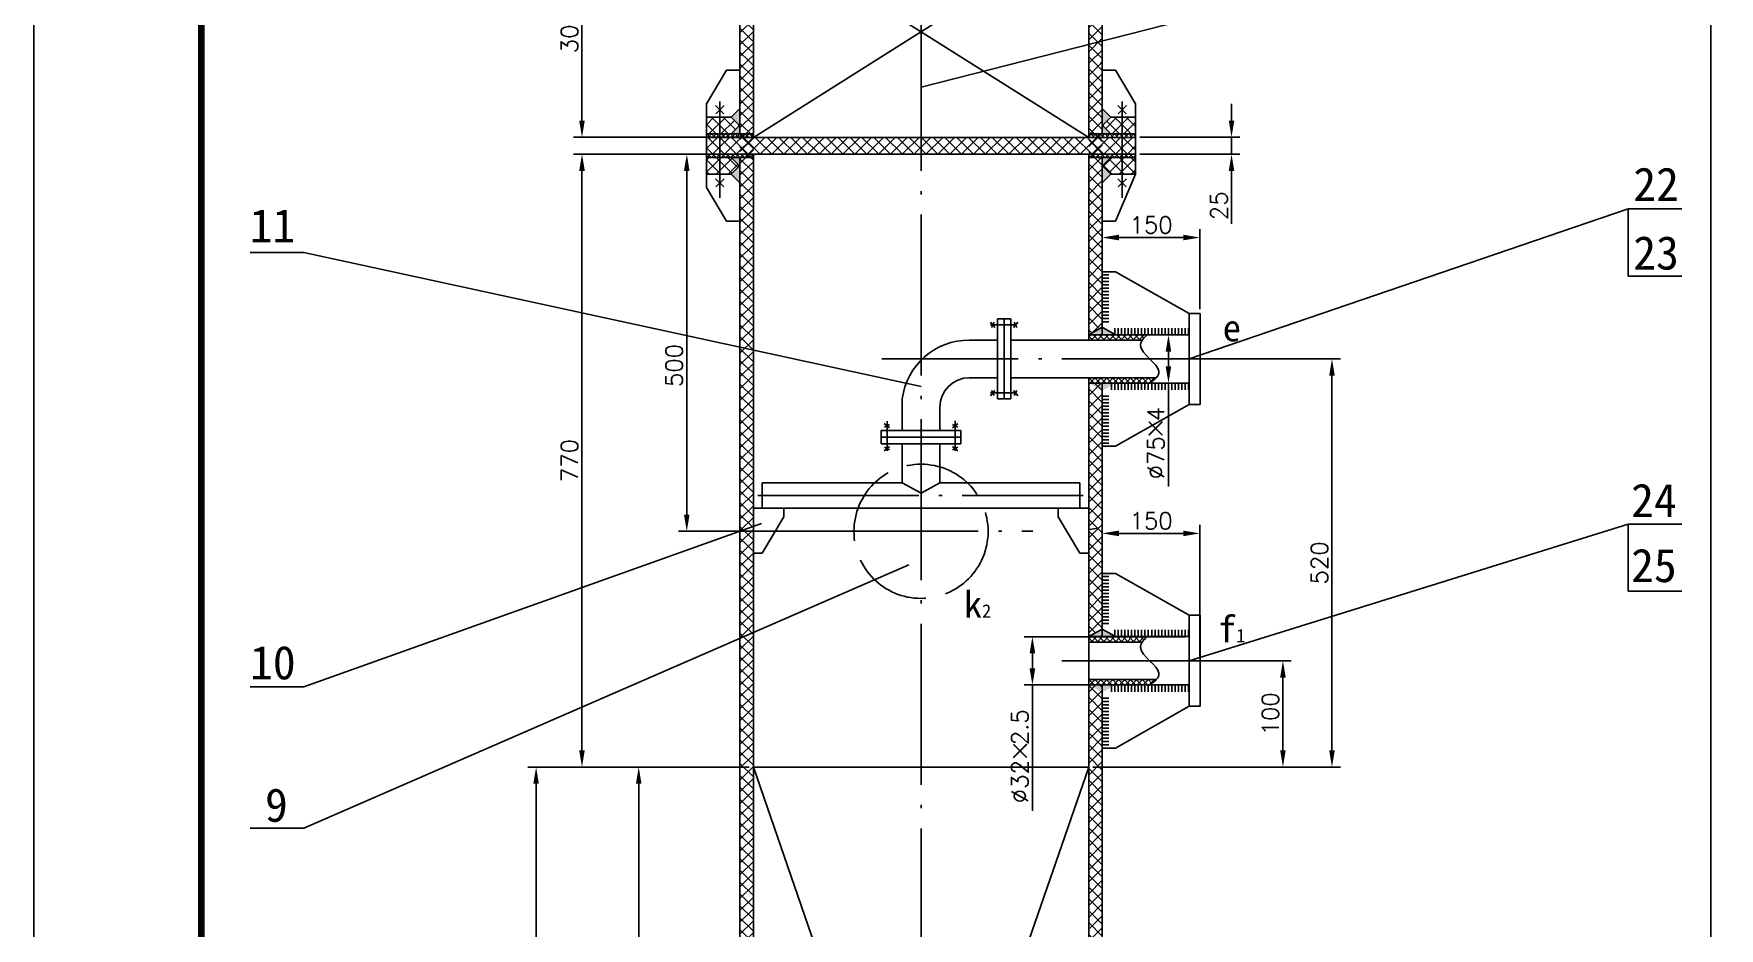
# Model space of a CAD drawing. Extents: x -699 to 795, y -2090 to -821.
# Drawn here: x 201.3 to 452.7, y -1534.5 to -1401.1 of the extents above; entities that cross this region are included whole.
import ezdxf

# ---------------------------------------------------------------- set-up
doc = ezdxf.new("R2010")
doc.units = 0
doc.header["$MEASUREMENT"] = 0
doc.linetypes.add('ACAD_ISO02W100', pattern=[15, 12, -3])
doc.linetypes.add('ACAD_ISO04W100', pattern=[30.5, 24, -3, 0.5, -3])
doc.layers.get('DEFPOINTS').update_dxf_attribs({"linetype": 'CONTINUOUS'})
for name, color, linetype in [('中线', 1, 'ACAD_ISO04W100'), ('标注', 5, 'CONTINUOUS'), ('细线', 4, 'CONTINUOUS'), ('虚线', 3, 'ACAD_ISO02W100'), ('边框线', 7, 'CONTINUOUS')]:
    doc.layers.add(name, color=color, linetype=linetype)
doc.styles.get("Standard").update_dxf_attribs({"font": 'txt.shx'})
doc.styles.add('临时', font='SIMFANG.TTF', dxfattribs={"height": 4})
doc.styles.add('文字', font='SIMFANG.TTF', dxfattribs={"height": 5})
doc.dimstyles.get("Standard").update_dxf_attribs({"dimtxt": 2.5, "dimasz": 2.5, "dimexe": 1.25, "dimexo": 0.625, "dimtad": 1, "dimdec": 4, "dimdsep": 46, "dimlunit": 6, "dimtxsty": 'Standard', "dimcen": 2.5, "dimadec": 0, "dimazin": 0, "dimtfac": 1, "dimtdec": 4, "dimtmove": 0, "dimatfit": 3, "dimfxl": 1, "dimtolj": 1, "dimtzin": 0, "dimarcsym": 0})
pattern_1 = [(45, (-113.764, -71.2914), (-0.44194174, 0.44194174), []), (135, (-113.764, -71.2914), (-0.44194174, -0.44194174), [])]
pattern_2 = [(45, (-113.764, -26.2914), (-0.44194174, 0.44194174), []), (135, (-113.764, -26.2914), (-0.44194174, -0.44194174), [])]
pattern_3 = [(45, (-113.764, -71.2914), (-0.8838835, 0.8838835), []), (135, (-113.764, -71.2914), (-0.8838835, -0.8838835), [])]
pattern_4 = [(45, (-113.764, 167.517), (-0.8838835, 0.8838835), []), (135, (-113.764, 167.517), (-0.8838835, -0.8838835), [])]
pattern_5 = [(45, (-113.764, 167.51695), (-0.35355339, 0.35355339), []), (135, (-113.764, 167.51695), (-0.35355339, -0.35355339), [])]

# ---------------------------------------------------------------- blocks, each defined once
blk = doc.blocks.new('*D46')
at = {"layer": 'DEFPOINTS', "color": 0}
for p in [(333.62, -1419.06), (298.69, -1475.29), (333.62, -1475.29)]:
    blk.add_point(p, dxfattribs=at)
at = {"layer": '标注', "color": 0, "lineweight": -2}
for p, q in [((333, -1419.06), (297.44, -1419.06)), ((298.69, -1421.56), (298.69, -1472.79)), ((333, -1475.29), (297.44, -1475.29))]:
    blk.add_line(p, q, dxfattribs=at)
at = {"layer": '标注', "color": 0}
for points in [[(298.27, -1421.56), (299.1, -1421.56), (298.69, -1419.06)], [(298.27, -1472.79), (299.1, -1472.79), (298.69, -1475.29)]]:
    blk.add_solid(points, dxfattribs=at)
at = {"layer": '标注', "color": 0, "insert": (296.81, -1450.57), "char_height": 2.5, "attachment_point": 5, "rotation": 90}
blk.add_mtext('\\A1;500', dxfattribs=at)
blk = doc.blocks.new('*D60')
at = {"layer": 'DEFPOINTS', "color": 0}
for p in [(276.22, -1510.43), (308.62, -1510.43), (308.62, -1798.31)]:
    blk.add_point(p, dxfattribs=at)
at = {"layer": '标注', "color": 0, "lineweight": -2}
for p, q in [((308, -1510.43), (274.97, -1510.43)), ((276.22, -1795.81), (276.22, -1512.93)), ((308, -1798.31), (274.97, -1798.31))]:
    blk.add_line(p, q, dxfattribs=at)
at = {"layer": '标注', "color": 0}
for points in [[(275.8, -1512.93), (276.63, -1512.93), (276.22, -1510.43)], [(275.8, -1795.81), (276.63, -1795.81), (276.22, -1798.31)]]:
    blk.add_solid(points, dxfattribs=at)
at = {"layer": '标注', "color": 0, "insert": (274.34, -1654.37), "char_height": 2.5, "attachment_point": 5, "rotation": 90}
blk.add_mtext('\\A1;6185', dxfattribs=at)
blk = doc.blocks.new('*D61')
at = {"layer": 'DEFPOINTS', "color": 0}
for p in [(373.62, -1494.6), (387.59, -1494.6), (358.62, -1510.43)]:
    blk.add_point(p, dxfattribs=at)
at = {"layer": '标注', "color": 0, "lineweight": -2}
for p, q in [((374.25, -1494.6), (388.84, -1494.6)), ((387.59, -1507.93), (387.59, -1497.1)), ((359.25, -1510.43), (388.84, -1510.43))]:
    blk.add_line(p, q, dxfattribs=at)
at = {"layer": '标注', "color": 0}
for points in [[(387.17, -1497.1), (388.01, -1497.1), (387.59, -1494.6)], [(387.17, -1507.93), (388.01, -1507.93), (387.59, -1510.43)]]:
    blk.add_solid(points, dxfattribs=at)
at = {"layer": '标注', "color": 0, "insert": (385.72, -1502.51), "char_height": 2.5, "attachment_point": 5, "rotation": 90}
blk.add_mtext('\\A1;100', dxfattribs=at)
blk = doc.blocks.new('*D62')
at = {"layer": 'DEFPOINTS', "color": 0}
for p in [(308.62, -1385.05), (283.06, -1416.56), (308.62, -1416.56)]:
    blk.add_point(p, dxfattribs=at)
at = {"layer": '标注', "color": 0, "lineweight": -2}
for p, q in [((308, -1385.05), (281.81, -1385.05)), ((283.06, -1387.55), (283.06, -1414.06)), ((308, -1416.56), (281.81, -1416.56))]:
    blk.add_line(p, q, dxfattribs=at)
at = {"layer": '标注', "color": 0}
for points in [[(282.64, -1387.55), (283.48, -1387.55), (283.06, -1385.05)], [(282.64, -1414.06), (283.48, -1414.06), (283.06, -1416.56)]]:
    blk.add_solid(points, dxfattribs=at)
at = {"layer": '标注', "color": 0, "insert": (281.19, -1400.81), "char_height": 2.5, "attachment_point": 5, "rotation": 90}
blk.add_mtext('\\A1;300', dxfattribs=at)
blk = doc.blocks.new('*D63')
at = {"layer": 'DEFPOINTS', "color": 0}
for p in [(283.06, -1419.06), (306.8, -1419.06), (306.62, -1510.43)]:
    blk.add_point(p, dxfattribs=at)
at = {"layer": '标注', "color": 0, "lineweight": -2}
for p, q in [((306.17, -1419.06), (281.81, -1419.06)), ((283.06, -1507.93), (283.06, -1421.56)), ((306, -1510.43), (281.81, -1510.43))]:
    blk.add_line(p, q, dxfattribs=at)
at = {"layer": '标注', "color": 0}
for points in [[(282.64, -1421.56), (283.48, -1421.56), (283.06, -1419.06)], [(282.64, -1507.93), (283.48, -1507.93), (283.06, -1510.43)]]:
    blk.add_solid(points, dxfattribs=at)
at = {"layer": '标注', "color": 0, "insert": (281.19, -1464.75), "char_height": 2.5, "attachment_point": 5, "rotation": 90}
blk.add_mtext('\\A1;770', dxfattribs=at)
blk = doc.blocks.new('*D71')
at = {"layer": 'DEFPOINTS', "color": 0}
for p in [(360.62, -1475.6), (360.62, -1489.05), (375.22, -1494.6)]:
    blk.add_point(p, dxfattribs=at)
at = {"layer": '标注', "color": 0, "lineweight": -2}
for p, q in [((360.62, -1488.43), (360.62, -1474.35)), ((375.22, -1493.97), (375.22, -1474.35)), ((372.72, -1475.6), (363.12, -1475.6))]:
    blk.add_line(p, q, dxfattribs=at)
at = {"layer": '标注', "color": 0}
for points in [[(363.12, -1475.18), (363.12, -1476.02), (360.62, -1475.6)], [(372.72, -1475.18), (372.72, -1476.02), (375.22, -1475.6)]]:
    blk.add_solid(points, dxfattribs=at)
at = {"layer": '标注', "color": 0, "insert": (367.92, -1473.73), "char_height": 2.5, "attachment_point": 5}
blk.add_mtext('\\A1;150', dxfattribs=at)
blk = doc.blocks.new('*D72')
at = {"layer": 'DEFPOINTS', "color": 0}
for p in [(360.62, -1431.5), (360.62, -1440.55), (375.22, -1442.81)]:
    blk.add_point(p, dxfattribs=at)
at = {"layer": '标注', "color": 0, "lineweight": -2}
for p, q in [((360.62, -1439.93), (360.62, -1430.25)), ((372.72, -1431.5), (363.12, -1431.5)), ((375.22, -1442.19), (375.22, -1430.25))]:
    blk.add_line(p, q, dxfattribs=at)
at = {"layer": '标注', "color": 0}
for points in [[(363.12, -1431.08), (363.12, -1431.92), (360.62, -1431.5)], [(372.72, -1431.08), (372.72, -1431.92), (375.22, -1431.5)]]:
    blk.add_solid(points, dxfattribs=at)
at = {"layer": '标注', "color": 0, "insert": (367.92, -1429.63), "char_height": 2.5, "attachment_point": 5}
blk.add_mtext('\\A1;150', dxfattribs=at)
blk = doc.blocks.new('*D81')
at = {"layer": 'DEFPOINTS', "color": 0}
for p in [(373.62, -1446), (370.52, -1453.2), (373.62, -1453.2)]:
    blk.add_point(p, dxfattribs=at)
at = {"layer": '标注', "color": 0, "lineweight": -2}
for p, q in [((373, -1446), (369.27, -1446)), ((370.52, -1448.5), (370.52, -1450.7)), ((373, -1453.2), (369.27, -1453.2)), ((370.52, -1453.2), (370.52, -1468.61))]:
    blk.add_line(p, q, dxfattribs=at)
at = {"layer": '标注', "color": 0}
for points in [[(370.1, -1448.5), (370.93, -1448.5), (370.52, -1446)], [(370.1, -1450.7), (370.93, -1450.7), (370.52, -1453.2)]]:
    blk.add_solid(points, dxfattribs=at)
at = {"layer": '标注', "color": 0, "insert": (368.64, -1462.15), "char_height": 2.5, "attachment_point": 5, "rotation": 90}
blk.add_mtext('\\A1;%%c75 4', dxfattribs=at)
blk = doc.blocks.new('*D82')
at = {"layer": 'DEFPOINTS', "color": 0}
for p in [(373.62, -1491), (350.23, -1498.2), (373.62, -1498.2)]:
    blk.add_point(p, dxfattribs=at)
at = {"layer": '标注', "color": 0, "lineweight": -2}
for p, q in [((373, -1491), (348.98, -1491)), ((350.23, -1493.5), (350.23, -1495.7)), ((373, -1498.2), (348.98, -1498.2)), ((350.23, -1498.2), (350.23, -1516.95))]:
    blk.add_line(p, q, dxfattribs=at)
at = {"layer": '标注', "color": 0}
for points in [[(349.81, -1493.5), (350.65, -1493.5), (350.23, -1491)], [(349.81, -1495.7), (350.65, -1495.7), (350.23, -1498.2)]]:
    blk.add_solid(points, dxfattribs=at)
at = {"layer": '标注', "color": 0, "insert": (348.35, -1508.82), "char_height": 2.5, "attachment_point": 5, "rotation": 90}
blk.add_mtext('\\A1;%%c32 2.5', dxfattribs=at)
blk = doc.blocks.new('*D85')
at = {"layer": 'DEFPOINTS', "color": 0}
for p in [(333.62, -1318.14), (451.41, -1318.14), (389.52, -1983.43)]:
    blk.add_point(p, dxfattribs=at)
at = {"layer": '标注', "color": 0, "lineweight": -2}
for p, q in [((334.25, -1318.14), (452.66, -1318.14)), ((451.41, -1980.93), (451.41, -1320.64)), ((390.14, -1983.43), (452.66, -1983.43))]:
    blk.add_line(p, q, dxfattribs=at)
at = {"layer": '标注', "color": 0}
for points in [[(450.99, -1320.64), (451.83, -1320.64), (451.41, -1318.14)], [(450.99, -1980.93), (451.83, -1980.93), (451.41, -1983.43)]]:
    blk.add_solid(points, dxfattribs=at)
at = {"layer": '标注', "color": 0, "insert": (449.53, -1650.79), "char_height": 2.5, "attachment_point": 5, "rotation": 90}
blk.add_mtext('\\A1;~11305', dxfattribs=at)
blk = doc.blocks.new('*D186')
at = {"layer": 'DEFPOINTS', "color": 0}
for p in [(375.22, -1449.6), (394.9, -1449.6), (358.62, -1510.43)]:
    blk.add_point(p, dxfattribs=at)
at = {"layer": '标注', "color": 0, "lineweight": -2}
for p, q in [((375.85, -1449.6), (396.15, -1449.6)), ((394.9, -1507.93), (394.9, -1452.1)), ((359.25, -1510.43), (396.15, -1510.43))]:
    blk.add_line(p, q, dxfattribs=at)
at = {"layer": '标注', "color": 0}
for points in [[(394.48, -1452.1), (395.32, -1452.1), (394.9, -1449.6)], [(394.48, -1507.93), (395.32, -1507.93), (394.9, -1510.43)]]:
    blk.add_solid(points, dxfattribs=at)
at = {"layer": '标注', "color": 0, "insert": (393.03, -1480.01), "char_height": 2.5, "attachment_point": 5, "rotation": 90}
blk.add_mtext('\\A1;520', dxfattribs=at)
blk = doc.blocks.new('*D189')
at = {"layer": 'DEFPOINTS', "color": 0}
for p in [(365.62, -1416.56), (365.62, -1419.06), (379.92, -1419.06)]:
    blk.add_point(p, dxfattribs=at)
at = {"layer": '标注', "color": 0, "lineweight": -2}
for p, q in [((379.92, -1414.06), (379.92, -1411.56)), ((366.25, -1416.56), (381.17, -1416.56)), ((379.92, -1416.56), (379.92, -1419.06)), ((366.25, -1419.06), (381.17, -1419.06)), ((379.92, -1421.56), (379.92, -1429.48))]:
    blk.add_line(p, q, dxfattribs=at)
at = {"layer": '标注', "color": 0}
for points in [[(379.51, -1414.06), (380.34, -1414.06), (379.92, -1416.56)], [(379.51, -1421.56), (380.34, -1421.56), (379.92, -1419.06)]]:
    blk.add_solid(points, dxfattribs=at)
at = {"layer": '标注', "color": 0, "insert": (378.05, -1426.77), "char_height": 2.5, "attachment_point": 5, "rotation": 90}
blk.add_mtext('\\A1;25', dxfattribs=at)
blk = doc.blocks.new('*D198')
at = {"layer": 'DEFPOINTS', "color": 0}
for p in [(308.62, -1510.43), (291.52, -1655.37), (308.62, -1655.37)]:
    blk.add_point(p, dxfattribs=at)
at = {"layer": '标注', "color": 0, "lineweight": -2}
for p, q in [((308, -1510.43), (290.27, -1510.43)), ((291.52, -1512.93), (291.52, -1652.87)), ((308, -1655.37), (290.27, -1655.37))]:
    blk.add_line(p, q, dxfattribs=at)
at = {"layer": '标注', "color": 0}
for points in [[(291.1, -1512.93), (291.94, -1512.93), (291.52, -1510.43)], [(291.1, -1652.87), (291.94, -1652.87), (291.52, -1655.37)]]:
    blk.add_solid(points, dxfattribs=at)
at = {"layer": '标注', "color": 0, "insert": (289.65, -1582.9), "char_height": 2.5, "attachment_point": 5, "rotation": 90}
blk.add_mtext('\\A1;3000', dxfattribs=at)

msp = doc.modelspace()

# ---------------------------------------------------------------- hatches: boundary and pattern name
at = {"layer": '标注'}
h = msp.add_hatch(dxfattribs=at)
h.set_pattern_fill('ANSI37', color=256, scale=10, style=0)
h.set_pattern_definition(pattern_3)
h.paths.add_polyline_path([(308.62135, -1370.32437), (308.62135, -1365.18328), (306.62135, -1365.18328), (306.62135, -1385.05144), (306.62135, -1405.16093), (308.62135, -1405.1749)])
h.paths.add_polyline_path([(308.62135, -1348.18688), (306.62135, -1348.10267), (306.62135, -1364.68328), (308.62135, -1364.68328)])
h.paths.add_polyline_path([(360.62135, -1350.37638), (358.62135, -1350.29217), (358.62135, -1351.18328), (358.62135, -1364.68328), (360.62135, -1364.68328)])
h.paths.add_polyline_path([(360.62135, -1365.18328), (358.62135, -1365.18328), (358.62135, -1385.05144), (358.62135, -1405.52415), (360.62135, -1405.53811), (360.62135, -1370.32437)])
h = msp.add_hatch(dxfattribs=at)
h.set_pattern_fill('ANSI37', color=256, scale=10, style=0)
h.set_pattern_definition(pattern_3)
h.paths.add_polyline_path([(308.62135, -1443.42946), (308.62135, -1405.1749), (306.62135, -1405.16093), (306.62135, -1477.25821), (308.62135, -1477.28847)])
h.paths.add_polyline_path([(360.62135, -1453.19571), (358.62135, -1453.19571), (358.62135, -1478.04518), (360.62135, -1478.07545)])
h.paths.add_polyline_path([(360.62135, -1405.53811), (358.62135, -1405.52415), (358.62135, -1445.99571), (360.62135, -1444.87456)])
h = msp.add_hatch(color=256, dxfattribs=at)
h.paths.add_polyline_path([(306.62135, -1412.26304), (305.32135, -1413.56304), (306.47135, -1414.71304), (306.47135, -1414.91304), (305.32135, -1416.06304), (306.62135, -1416.06304)])
h.paths.add_polyline_path([(306.62135, -1419.56304), (305.32135, -1419.56304), (306.47135, -1420.71304), (306.47135, -1420.91304), (305.32135, -1422.06304), (306.62135, -1423.36304)])
for points in [[(360.62135, -1412.26304), (360.62135, -1416.06304), (361.92135, -1416.06304), (360.77135, -1414.91304), (360.77135, -1414.71304), (361.92135, -1413.56304)], [(361.92135, -1419.56304), (360.62135, -1419.56304), (360.62135, -1423.36304), (361.92135, -1422.06304), (360.77135, -1420.91304), (360.77135, -1420.71304)]]:
    msp.add_hatch(color=256, dxfattribs=at).paths.add_polyline_path(points)
h = msp.add_hatch(dxfattribs=at)
h.set_pattern_fill('ANSI37', color=256, scale=10, style=0)
h.set_pattern_definition(pattern_4)
h.paths.add_polyline_path([(303.62135, -1413.56304), (301.62135, -1413.56304), (301.62135, -1416.06304), (303.62135, -1416.06304)])
h.paths.add_polyline_path([(305.32135, -1413.56304), (303.62135, -1413.56304), (303.62135, -1416.06304), (305.32135, -1416.06304), (306.47135, -1414.91304), (306.47135, -1414.71304)])
h = msp.add_hatch(dxfattribs=at)
h.set_pattern_fill('ANSI37', color=256, scale=10, style=0)
h.set_pattern_definition(pattern_4)
h.paths.add_polyline_path([(363.62135, -1413.56304), (361.92135, -1413.56304), (360.77135, -1414.71304), (360.77135, -1414.91304), (361.92135, -1416.06304), (363.62135, -1416.06304)])
h.paths.add_polyline_path([(365.62135, -1413.56304), (363.62135, -1413.56304), (363.62135, -1416.06304), (365.62135, -1416.06304)])
h.paths.add_polyline_path([(363.62135, -1419.56304), (361.92135, -1419.56304), (360.77135, -1420.71304), (360.77135, -1420.91304), (361.92135, -1422.06304), (363.62135, -1422.06304)])
h.paths.add_polyline_path([(365.62135, -1419.56304), (363.62135, -1419.56304), (363.62135, -1422.06304), (365.62135, -1422.06304)])
h = msp.add_hatch(dxfattribs=at)
h.set_pattern_fill('ANSI37', color=256, scale=4, style=0)
h.set_pattern_definition(pattern_5)
h.paths.add_polyline_path([(308.62135, -1419.06304), (303.62135, -1419.06304), (303.62135, -1419.56304), (308.62135, -1419.56304)])
h.paths.add_polyline_path([(303.62135, -1419.06304), (301.62135, -1419.06304), (301.62135, -1419.56304), (303.62135, -1419.56304)])
h.paths.add_polyline_path([(303.62135, -1416.06304), (301.62135, -1416.06304), (301.62135, -1416.56304), (303.62135, -1416.56304)])
h.paths.add_polyline_path([(308.62135, -1416.06304), (303.62135, -1416.06304), (303.62135, -1416.56304), (308.62135, -1416.56304)])
h = msp.add_hatch(dxfattribs=at)
h.set_pattern_fill('ANSI37', color=256, scale=10, style=0)
h.set_pattern_definition(pattern_4)
h.paths.add_polyline_path([(303.62135, -1416.56304), (301.62135, -1416.56304), (301.62135, -1419.06304), (303.62135, -1419.06304)])
h = msp.add_hatch(dxfattribs=at)
h.set_pattern_fill('ANSI37', color=256, scale=10, style=0)
h.set_pattern_definition(pattern_4)
h.paths.add_polyline_path([(333.01346, -1419.06304), (333.44767, -1416.56304), (303.62135, -1416.56304), (303.62135, -1419.06304)])
h.paths.add_polyline_path([(357.42135, -1419.06304), (363.62135, -1419.06304), (363.62135, -1416.56304), (357.42135, -1416.56304), (333.79503, -1416.56304), (334.22923, -1419.06304)])
h = msp.add_hatch(dxfattribs=at)
h.set_pattern_fill('ANSI37', color=256, scale=10, style=0)
h.set_pattern_definition(pattern_4)
h.paths.add_polyline_path([(333.62135, -1416.56304), (333.44767, -1416.56304), (333.01346, -1419.06304), (333.62135, -1419.06304)])
h = msp.add_hatch(dxfattribs=at)
h.set_pattern_fill('ANSI37', color=256, scale=10, style=0)
h.set_pattern_definition(pattern_4)
h.paths.add_polyline_path([(333.79503, -1416.56304), (333.62135, -1416.56304), (333.62135, -1419.06304), (334.22923, -1419.06304)])
h = msp.add_hatch(dxfattribs=at)
h.set_pattern_fill('ANSI37', color=256, scale=4, style=0)
h.set_pattern_definition(pattern_5)
h.paths.add_polyline_path([(363.62135, -1416.06304), (358.62135, -1416.06304), (358.62135, -1416.56304), (363.62135, -1416.56304)])
h.paths.add_polyline_path([(365.62135, -1416.06304), (363.62135, -1416.06304), (363.62135, -1416.56304), (365.62135, -1416.56304)])
h.paths.add_polyline_path([(363.62135, -1419.06304), (358.62135, -1419.06304), (358.62135, -1419.56304), (363.62135, -1419.56304)])
h.paths.add_polyline_path([(365.62135, -1419.06304), (363.62135, -1419.06304), (363.62135, -1419.56304), (365.62135, -1419.56304)])
h = msp.add_hatch(dxfattribs=at)
h.set_pattern_fill('ANSI37', color=256, scale=10, style=0)
h.set_pattern_definition(pattern_4)
h.paths.add_polyline_path([(365.62135, -1416.56304), (363.62135, -1416.56304), (363.62135, -1419.06304), (365.62135, -1419.06304)])
h = msp.add_hatch(dxfattribs=at)
h.set_pattern_fill('ANSI37', color=256, scale=10, style=0)
h.set_pattern_definition(pattern_4)
h.paths.add_polyline_path([(303.62135, -1419.56304), (301.62135, -1419.56304), (301.62135, -1422.06304), (303.62135, -1422.06304)])
h.paths.add_polyline_path([(306.47135, -1420.71304), (305.32135, -1419.56304), (303.62135, -1419.56304), (303.62135, -1422.06304), (305.32135, -1422.06304), (306.47135, -1420.91304)])
h = msp.add_hatch(color=256, dxfattribs=at)
h.paths.add_polyline_path([(360.62135, -1444.87456), (358.62135, -1445.99571), (360.62135, -1445.99571)])
h.paths.add_polyline_path([(360.62135, -1444.87456), (360.62135, -1445.99571), (362.51618, -1445.99571), (362.51618, -1445.93675)])
h = msp.add_hatch(dxfattribs=at)
h.set_pattern_fill('ANSI37', color=256, scale=5, style=0)
h.set_pattern_definition(pattern_2)
edge = h.paths.add_edge_path()
edge.add_spline(control_points=[(366.60667, -1446.79571), (366.78608, -1446.52497), (367.04716, -1446.25905), (367.35188, -1445.99571)], knot_values=[1.212368154, 1.212368154, 1.212368154, 1.212368154, 2.268611218, 2.268611218, 2.268611218, 2.268611218], degree=3, periodic=0)
edge.add_line((367.35188, -1445.99571), (358.62135, -1445.99571))
edge.add_line((358.62135, -1445.99571), (358.62135, -1446.79571))
edge.add_line((358.62135, -1446.79571), (366.60667, -1446.79571))
h = msp.add_hatch(dxfattribs=at)
h.set_pattern_fill('ANSI37', color=256, scale=5, style=0)
h.set_pattern_definition(pattern_2)
edge = h.paths.add_edge_path()
edge.add_spline(control_points=[(367.66864, -1453.19571), (368.08962, -1452.93671), (368.45217, -1452.67173), (368.70677, -1452.39571)], knot_values=[9.383726815, 9.383726815, 9.383726815, 9.383726815, 10.623854617, 10.623854617, 10.623854617, 10.623854617], degree=3, periodic=0)
edge.add_line((368.70677, -1452.39571), (358.62135, -1452.39571))
edge.add_line((358.62135, -1452.39571), (358.62135, -1453.19571))
edge.add_line((358.62135, -1453.19571), (367.66864, -1453.19571))
h = msp.add_hatch(color=256, dxfattribs=at)
h.paths.add_polyline_path([(360.62135, -1454.31686), (358.62135, -1453.19571), (360.62135, -1453.19571)])
h.paths.add_polyline_path([(360.62135, -1454.31686), (360.62135, -1453.19571), (362.51618, -1453.19571), (362.51618, -1453.25467)])
h = msp.add_hatch(dxfattribs=at)
h.set_pattern_fill('ANSI37', color=256, scale=10, style=0)
h.set_pattern_definition(pattern_3)
h.paths.add_polyline_path([(308.62135, -1477.28847), (306.62135, -1477.25821), (306.62135, -1537.13532), (308.62135, -1537.15873)])
h.paths.add_polyline_path([(360.62135, -1498.19571), (358.62135, -1498.19571), (358.62135, -1537.74398), (360.62135, -1537.76739)])
h.paths.add_polyline_path([(360.62135, -1478.07545), (358.62135, -1478.04518), (358.62135, -1490.99571), (360.62135, -1489.87456)])
h = msp.add_hatch(color=256, dxfattribs=at)
h.paths.add_polyline_path([(360.62135, -1489.87456), (358.62135, -1490.99571), (360.62135, -1490.99571)])
h.paths.add_polyline_path([(360.62135, -1489.87456), (360.62135, -1490.99571), (362.51618, -1490.99571), (362.51618, -1490.93675)])
h = msp.add_hatch(dxfattribs=at)
h.set_pattern_fill('ANSI37', color=256, scale=5, style=0)
h.set_pattern_definition(pattern_1)
edge = h.paths.add_edge_path()
edge.add_spline(control_points=[(366.60667, -1491.79571), (366.78608, -1491.52497), (367.04716, -1491.25905), (367.35188, -1490.99571)], knot_values=[1.212368154, 1.212368154, 1.212368154, 1.212368154, 2.268611218, 2.268611218, 2.268611218, 2.268611218], degree=3, periodic=0)
edge.add_line((367.35188, -1490.99571), (358.62135, -1490.99571))
edge.add_line((358.62135, -1490.99571), (358.62135, -1491.79571))
edge.add_line((358.62135, -1491.79571), (366.60667, -1491.79571))
h = msp.add_hatch(dxfattribs=at)
h.set_pattern_fill('ANSI37', color=256, scale=5, style=0)
h.set_pattern_definition(pattern_1)
edge = h.paths.add_edge_path()
edge.add_spline(control_points=[(367.66864, -1498.19571), (368.08962, -1497.93671), (368.45217, -1497.67173), (368.70677, -1497.39571)], knot_values=[9.383726815, 9.383726815, 9.383726815, 9.383726815, 10.623854617, 10.623854617, 10.623854617, 10.623854617], degree=3, periodic=0)
edge.add_line((368.70677, -1497.39571), (358.62135, -1497.39571))
edge.add_line((358.62135, -1497.39571), (358.62135, -1498.19571))
edge.add_line((358.62135, -1498.19571), (367.66864, -1498.19571))
h = msp.add_hatch(color=256, dxfattribs=at)
h.paths.add_polyline_path([(360.62135, -1499.31686), (358.62135, -1498.19571), (360.62135, -1498.19571)])
h.paths.add_polyline_path([(360.62135, -1499.31686), (360.62135, -1498.19571), (362.51618, -1498.19571), (362.51618, -1498.25467)])

# ---------------------------------------------------------------- linework, layer by layer
at = {"layer": '中线'}
for p, q in [((333.62135, -1306.07155), (333.62135, -2009.50839)), ((303.62135, -1411.24349), (303.62135, -1425.58586)), ((363.62135, -1411.24349), (363.62135, -1425.58586)), ((343.97219, -1444.10963), (344.63147, -1444.9121)), ((343.99719, -1444.52448), (347.87339, -1444.52448)), ((344.50786, -1444.13021), (344.137, -1444.9121)), ((348.06334, -1444.10963), (347.40406, -1444.9121)), ((347.52767, -1444.13021), (347.89853, -1444.9121)), ((378.62135, -1449.59571), (327.77606, -1449.59571)), ((378.62135, -1449.59571), (354.14919, -1449.59571)), ((343.97219, -1455.08179), (344.63147, -1454.27932)), ((343.99719, -1454.66694), (347.87339, -1454.66694)), ((344.50786, -1455.06121), (344.137, -1454.27932)), ((348.06334, -1455.08179), (347.40406, -1454.27932)), ((347.52767, -1455.06121), (347.89853, -1454.27932)), ((328.13527, -1459.21346), (328.93773, -1459.87274)), ((328.15584, -1459.74913), (328.93773, -1459.37827)), ((328.55012, -1463.27961), (328.55012, -1458.85947)), ((339.10742, -1459.21346), (338.30496, -1459.87274)), ((339.08685, -1459.74913), (338.30496, -1459.37827)), ((338.69258, -1463.27961), (338.69258, -1458.82549)), ((328.13527, -1463.30461), (328.93773, -1462.64533)), ((328.15584, -1462.76894), (328.93773, -1463.1398)), ((339.10742, -1463.30461), (338.30496, -1462.64533)), ((339.08685, -1462.76894), (338.30496, -1463.1398)), ((309.26995, -1469.94788), (357.78571, -1469.94788)), ((318.14932, -1475.29403), (350.30829, -1475.29403)), ((378.62135, -1494.59571), (354.14919, -1494.59571))]:
    msp.add_line(p, q, dxfattribs=at)
at = {"layer": '标注'}
for p, q in [((333.62135, -1409.08542), (382.58826, -1396.6273)), ((373.62135, -1449.59571), (439.0769, -1427.23791)), ((333.62135, -1453.68444), (241.59008, -1433.74473)), ((361.62135, -1437.05167), (360.62135, -1437.05167)), ((361.62135, -1437.55167), (360.62135, -1437.55167)), ((361.62135, -1438.05167), (360.62135, -1438.05167)), ((361.62135, -1438.55167), (360.62135, -1438.55167)), ((361.62135, -1439.05167), (360.62135, -1439.05167)), ((361.62135, -1439.55167), (360.62135, -1439.55167)), ((361.62135, -1440.05167), (360.62135, -1440.05167)), ((361.62135, -1440.55167), (360.62135, -1440.55167)), ((361.62135, -1441.05167), (360.62135, -1441.05167)), ((361.62135, -1441.55167), (360.62135, -1441.55167)), ((361.62135, -1442.05167), (360.62135, -1442.05167)), ((361.62135, -1442.55167), (360.62135, -1442.55167)), ((361.62135, -1443.05167), (360.62135, -1443.05167)), ((361.62135, -1443.55167), (360.62135, -1443.55167)), ((361.62135, -1444.05167), (360.62135, -1444.05167)), ((362.51618, -1445.99571), (362.51618, -1444.99571)), ((363.01618, -1445.99571), (363.01618, -1444.99571)), ((363.51618, -1445.99571), (363.51618, -1444.99571)), ((364.01618, -1445.99571), (364.01618, -1444.99571)), ((364.51618, -1445.99571), (364.51618, -1444.99571)), ((365.01618, -1445.99571), (365.01618, -1444.99571)), ((365.51618, -1445.99571), (365.51618, -1444.99571)), ((366.01618, -1445.99571), (366.01618, -1444.99571)), ((366.51618, -1445.99571), (366.51618, -1444.99571)), ((367.01618, -1445.99571), (367.01618, -1444.99571)), ((367.51618, -1445.99571), (367.51618, -1444.99571)), ((368.01618, -1445.99571), (368.01618, -1444.99571)), ((368.51618, -1445.99571), (368.51618, -1444.99571)), ((369.01618, -1445.99571), (369.01618, -1444.99571)), ((369.51618, -1445.99571), (369.51618, -1444.99571)), ((370.01618, -1445.99571), (370.01618, -1444.99571)), ((370.51618, -1445.99571), (370.51618, -1444.99571)), ((371.01618, -1445.97716), (371.01618, -1444.99571)), ((371.51618, -1445.99571), (371.51618, -1444.99571)), ((372.01618, -1445.99571), (372.01618, -1444.99571)), ((372.51618, -1445.99571), (372.51618, -1444.99571)), ((373.01618, -1445.99571), (373.01618, -1444.99571)), ((373.51618, -1445.99571), (373.51618, -1444.99571)), ((361.62135, -1455.13975), (360.62135, -1455.13975)), ((362.01618, -1453.19571), (362.01618, -1454.19571)), ((362.51618, -1453.19571), (362.51618, -1454.19571)), ((363.01618, -1453.19571), (363.01618, -1454.19571)), ((363.51618, -1453.19571), (363.51618, -1454.19571)), ((364.01618, -1453.19571), (364.01618, -1454.19571)), ((364.51618, -1453.19571), (364.51618, -1454.19571)), ((365.01618, -1453.19571), (365.01618, -1454.19571)), ((365.51618, -1453.19571), (365.51618, -1454.19571)), ((366.01618, -1453.19571), (366.01618, -1454.19571)), ((366.51618, -1453.19571), (366.51618, -1454.19571)), ((367.01618, -1453.19571), (367.01618, -1454.19571)), ((367.51618, -1453.19571), (367.51618, -1454.19571)), ((368.01618, -1453.19571), (368.01618, -1454.19571)), ((368.51618, -1453.19571), (368.51618, -1454.19571)), ((369.01618, -1453.19571), (369.01618, -1454.19571)), ((369.51618, -1453.19571), (369.51618, -1454.19571)), ((370.01618, -1453.19571), (370.01618, -1454.19571)), ((370.51618, -1453.19571), (370.51618, -1454.19571)), ((371.01618, -1453.21426), (371.01618, -1454.19571)), ((371.51618, -1453.19571), (371.51618, -1454.19571)), ((372.01618, -1453.19571), (372.01618, -1454.19571)), ((372.51618, -1453.19571), (372.51618, -1454.19571)), ((373.01618, -1453.19571), (373.01618, -1454.19571)), ((373.51618, -1453.19571), (373.51618, -1454.19571)), ((361.62135, -1455.63975), (360.62135, -1455.63975)), ((361.62135, -1456.13975), (360.62135, -1456.13975)), ((361.62135, -1456.63975), (360.62135, -1456.63975)), ((361.62135, -1457.13975), (360.62135, -1457.13975)), ((361.62135, -1457.63975), (360.62135, -1457.63975)), ((361.62135, -1458.13975), (360.62135, -1458.13975)), ((361.62135, -1458.63975), (360.62135, -1458.63975)), ((361.62135, -1459.13975), (360.62135, -1459.13975)), ((361.62135, -1459.63975), (360.62135, -1459.63975)), ((361.62135, -1460.13975), (360.62135, -1460.13975)), ((361.62135, -1460.63975), (360.62135, -1460.63975)), ((361.62135, -1461.13975), (360.62135, -1461.13975)), ((361.62135, -1461.63975), (360.62135, -1461.63975)), ((361.62135, -1462.13975), (360.62135, -1462.13975)), ((309.82466, -1474.13222), (241.59008, -1498.48357)), ((373.62135, -1494.59571), (439.0769, -1474.23238)), ((331.78177, -1480.31149), (241.59008, -1519.55591)), ((361.62135, -1482.05167), (360.62135, -1482.05167)), ((361.62135, -1482.55167), (360.62135, -1482.55167)), ((361.62135, -1483.05167), (360.62135, -1483.05167)), ((361.62135, -1483.55167), (360.62135, -1483.55167)), ((361.62135, -1484.05167), (360.62135, -1484.05167)), ((361.62135, -1484.55167), (360.62135, -1484.55167)), ((361.62135, -1485.05167), (360.62135, -1485.05167)), ((361.62135, -1485.55167), (360.62135, -1485.55167)), ((361.62135, -1486.05167), (360.62135, -1486.05167)), ((361.62135, -1486.55167), (360.62135, -1486.55167)), ((361.62135, -1487.05167), (360.62135, -1487.05167)), ((361.62135, -1487.55167), (360.62135, -1487.55167)), ((361.62135, -1488.05167), (360.62135, -1488.05167)), ((361.62135, -1488.55167), (360.62135, -1488.55167)), ((361.62135, -1489.05167), (360.62135, -1489.05167)), ((362.51618, -1490.99571), (362.51618, -1489.99571)), ((363.01618, -1490.99571), (363.01618, -1489.99571)), ((363.51618, -1490.99571), (363.51618, -1489.99571)), ((364.01618, -1490.99571), (364.01618, -1489.99571)), ((364.51618, -1490.99571), (364.51618, -1489.99571)), ((365.01618, -1490.99571), (365.01618, -1489.99571)), ((365.51618, -1490.99571), (365.51618, -1489.99571)), ((366.01618, -1490.99571), (366.01618, -1489.99571)), ((366.51618, -1490.99571), (366.51618, -1489.99571)), ((367.01618, -1490.99571), (367.01618, -1489.99571)), ((367.51618, -1490.99571), (367.51618, -1489.99571)), ((368.01618, -1490.99571), (368.01618, -1489.99571)), ((368.51618, -1490.99571), (368.51618, -1489.99571)), ((369.01618, -1490.99571), (369.01618, -1489.99571)), ((369.51618, -1490.99571), (369.51618, -1489.99571)), ((370.01618, -1490.99571), (370.01618, -1489.99571)), ((370.51618, -1490.99571), (370.51618, -1489.99571)), ((371.01618, -1490.97716), (371.01618, -1489.99571)), ((371.51618, -1490.99571), (371.51618, -1489.99571)), ((372.01618, -1490.99571), (372.01618, -1489.99571)), ((372.51618, -1490.99571), (372.51618, -1489.99571)), ((373.01618, -1490.99571), (373.01618, -1489.99571)), ((373.51618, -1490.99571), (373.51618, -1489.99571)), ((361.62135, -1500.13975), (360.62135, -1500.13975)), ((362.01618, -1498.19571), (362.01618, -1499.19571)), ((362.51618, -1498.19571), (362.51618, -1499.19571)), ((363.01618, -1498.19571), (363.01618, -1499.19571)), ((363.51618, -1498.19571), (363.51618, -1499.19571)), ((364.01618, -1498.19571), (364.01618, -1499.19571)), ((364.51618, -1498.19571), (364.51618, -1499.19571)), ((365.01618, -1498.19571), (365.01618, -1499.19571)), ((365.51618, -1498.19571), (365.51618, -1499.19571)), ((366.01618, -1498.19571), (366.01618, -1499.19571)), ((366.51618, -1498.19571), (366.51618, -1499.19571)), ((367.01618, -1498.19571), (367.01618, -1499.19571)), ((367.51618, -1498.19571), (367.51618, -1499.19571)), ((368.01618, -1498.19571), (368.01618, -1499.19571)), ((368.51618, -1498.19571), (368.51618, -1499.19571)), ((369.01618, -1498.19571), (369.01618, -1499.19571)), ((369.51618, -1498.19571), (369.51618, -1499.19571)), ((370.01618, -1498.19571), (370.01618, -1499.19571)), ((370.51618, -1498.19571), (370.51618, -1499.19571)), ((371.01618, -1498.21426), (371.01618, -1499.19571)), ((371.51618, -1498.19571), (371.51618, -1499.19571)), ((372.01618, -1498.19571), (372.01618, -1499.19571)), ((372.51618, -1498.19571), (372.51618, -1499.19571)), ((373.01618, -1498.19571), (373.01618, -1499.19571)), ((373.51618, -1498.19571), (373.51618, -1499.19571)), ((361.62135, -1500.63975), (360.62135, -1500.63975)), ((361.62135, -1501.13975), (360.62135, -1501.13975)), ((361.62135, -1501.63975), (360.62135, -1501.63975)), ((361.62135, -1502.13975), (360.62135, -1502.13975)), ((361.62135, -1502.63975), (360.62135, -1502.63975)), ((361.62135, -1503.13975), (360.62135, -1503.13975)), ((361.62135, -1503.63975), (360.62135, -1503.63975)), ((361.62135, -1504.13975), (360.62135, -1504.13975)), ((361.62135, -1504.63975), (360.62135, -1504.63975)), ((361.62135, -1505.13975), (360.62135, -1505.13975)), ((361.62135, -1505.63975), (360.62135, -1505.63975)), ((361.62135, -1506.13975), (360.62135, -1506.13975)), ((361.62135, -1506.63975), (360.62135, -1506.63975)), ((361.62135, -1507.13975), (360.62135, -1507.13975))]:
    msp.add_line(p, q, dxfattribs=at)
for points in [[(367.35188, -1445.99571), (366.73974, -1446.52472), (365.3394, -1448.25714), (370.30559, -1451.05735), (368.55017, -1452.65335), (367.66864, -1453.19571)], [(367.35188, -1490.99571), (366.73974, -1491.52472), (365.3394, -1493.25714), (370.30559, -1496.05735), (368.55017, -1497.65335), (367.66864, -1498.19571)]]:
    msp.add_open_spline(points, degree=3, knots=[1.212368154, 1.212368154, 1.212368154, 1.212368154, 3.334198502, 8.027009455, 10.623854617, 10.623854617, 10.623854617, 10.623854617], dxfattribs=at)
at = {"layer": '细线'}
msp.add_line((201.29931, -1249.16404), (201.29931, -2090.16404), dxfattribs=at)
at = {"layer": '虚线'}
msp.add_circle((333.62135, -1475.29403), 10, dxfattribs=at)
at = {"layer": '边框线'}
for p, q in [((306.62135, -1365.18328), (306.62135, -1416.06304)), ((308.62135, -1370.32437), (308.62135, -1416.56304)), ((358.62135, -1370.32437), (358.62135, -1416.56304)), ((360.62135, -1370.32437), (360.62135, -1416.06304)), ((308.62135, -1385.05144), (358.62135, -1416.56304)), ((358.62135, -1385.05144), (308.62135, -1416.56304)), ((360.62135, -1402.54858), (360.62135, -1416.06304)), ((304.62135, -1406.56304), (301.62135, -1411.56304)), ((306.62135, -1406.56304), (304.62135, -1406.56304)), ((360.62135, -1406.56304), (362.62135, -1406.56304)), ((362.62135, -1406.56304), (365.62135, -1411.56304)), ((301.62135, -1413.56304), (301.62135, -1411.56304)), ((304.21055, -1413.04472), (302.97761, -1411.81302)), ((303.03215, -1413.04472), (304.26509, -1411.81302)), ((305.32135, -1413.56304), (306.62135, -1412.26304)), ((361.92135, -1413.56304), (360.62135, -1412.26304)), ((364.21055, -1413.04472), (362.97761, -1411.81302)), ((363.03215, -1413.04472), (364.26509, -1411.81302)), ((365.62135, -1413.56304), (365.62135, -1411.56304)), ((301.62135, -1413.56304), (301.62135, -1416.06304)), ((301.62135, -1413.56304), (305.32135, -1413.56304)), ((305.32135, -1413.56304), (306.47135, -1414.71304)), ((305.32135, -1416.06304), (306.47135, -1414.91304)), ((306.47135, -1414.71304), (306.47135, -1414.91304)), ((361.92135, -1413.56304), (360.77135, -1414.71304)), ((360.77135, -1414.71304), (360.77135, -1414.91304)), ((361.92135, -1416.06304), (360.77135, -1414.91304)), ((361.92135, -1413.56304), (365.62135, -1413.56304)), ((365.62135, -1413.56304), (365.62135, -1416.06304)), ((301.62135, -1416.06304), (308.62135, -1416.06304)), ((301.62135, -1416.06304), (301.62135, -1419.56304)), ((357.42135, -1416.56304), (301.62135, -1416.56304)), ((365.62135, -1416.56304), (357.42135, -1416.56304)), ((358.62135, -1416.06304), (365.62135, -1416.06304)), ((365.62135, -1416.06304), (365.62135, -1419.56304)), ((357.42135, -1419.06304), (301.62135, -1419.06304)), ((301.62135, -1419.56304), (308.62135, -1419.56304)), ((301.62135, -1419.56304), (301.62135, -1422.06304)), ((305.32135, -1419.56304), (306.47135, -1420.71304)), ((306.62135, -1419.56304), (306.62135, -1430.12113)), ((306.62135, -1419.56304), (306.62135, -1654.87137)), ((308.62135, -1419.06304), (358.62135, -1419.06304)), ((308.62135, -1419.06304), (308.62135, -1433.12113)), ((308.62135, -1419.06304), (308.62135, -1443.42946)), ((365.62135, -1419.06304), (357.42135, -1419.06304)), ((358.62135, -1419.06304), (358.62135, -1446.79571)), ((358.62135, -1419.56304), (365.62135, -1419.56304)), ((360.62135, -1419.56304), (360.62135, -1430.12113)), ((360.62135, -1419.56304), (360.62135, -1445.99571)), ((361.92135, -1419.56304), (360.77135, -1420.71304)), ((365.62135, -1419.56304), (365.62135, -1422.06304)), ((301.62135, -1422.06304), (305.32135, -1422.06304)), ((301.62135, -1422.06304), (301.62135, -1424.06304)), ((305.32135, -1422.06304), (306.47135, -1420.91304)), ((305.32135, -1422.06304), (306.62135, -1423.36304)), ((306.47135, -1420.71304), (306.47135, -1420.91304)), ((361.92135, -1422.06304), (360.62135, -1423.36304)), ((360.77135, -1420.71304), (360.77135, -1420.91304)), ((361.92135, -1422.06304), (360.77135, -1420.91304)), ((361.92135, -1422.06304), (365.62135, -1422.06304)), ((362.62135, -1429.06304), (365.62135, -1422.06304)), ((304.62135, -1429.06304), (301.62135, -1424.06304)), ((304.21055, -1423.96012), (302.97761, -1422.72842)), ((303.03215, -1423.96012), (304.26509, -1422.72842)), ((364.21055, -1423.96012), (362.97761, -1422.72842)), ((363.03215, -1423.96012), (364.26509, -1422.72842)), ((439.0769, -1427.23791), (447.0769, -1427.23791)), ((439.0769, -1427.23791), (439.0769, -1437.23791)), ((306.62135, -1429.06304), (304.62135, -1429.06304)), ((360.62135, -1429.06304), (362.62135, -1429.06304)), ((233.59008, -1433.74473), (241.59008, -1433.74473)), ((360.62135, -1436.59571), (362.62135, -1436.59571)), ((362.62135, -1436.59571), (373.62135, -1442.81005)), ((439.0769, -1437.23791), (447.0769, -1437.23791)), ((308.62135, -1443.42946), (308.62135, -1655.37137)), ((345.01777, -1443.63736), (345.01777, -1449.59571)), ((345.01777, -1443.63736), (347.01777, -1443.63736)), ((346.01777, -1443.63736), (346.01777, -1449.59571)), ((347.01777, -1443.63736), (347.01777, -1449.59571)), ((358.62135, -1445.99571), (360.62135, -1444.87456)), ((362.62135, -1445.99571), (360.62135, -1444.87456)), ((375.22135, -1442.81005), (373.62135, -1442.81005)), ((373.62135, -1442.81005), (373.62135, -1445.99571)), ((375.22135, -1442.81005), (375.22135, -1456.38137)), ((345.01777, -1446.79571), (340.82135, -1446.79571)), ((366.60667, -1446.79571), (347.01777, -1446.79571)), ((373.62135, -1445.99571), (358.62135, -1445.99571)), ((373.62135, -1456.38137), (373.62135, -1445.99571)), ((345.01777, -1455.55406), (345.01777, -1449.59571)), ((346.01777, -1455.55406), (346.01777, -1449.59571)), ((347.01777, -1455.55406), (347.01777, -1449.59571)), ((345.01777, -1452.39571), (340.82135, -1452.39571)), ((368.70677, -1452.39571), (347.01777, -1452.39571)), ((358.62135, -1452.39571), (358.62135, -1618.92946)), ((373.62135, -1453.19571), (358.62135, -1453.19571)), ((360.62135, -1453.19571), (360.62135, -1490.99571)), ((360.62135, -1454.09571), (360.62135, -1463.59571)), ((373.62135, -1453.19571), (373.62135, -1456.38137)), ((330.82135, -1455.55094), (330.82135, -1460.25904)), ((336.42135, -1456.79571), (336.42135, -1460.25904)), ((345.01777, -1455.55406), (347.01777, -1455.55406)), ((362.62135, -1462.59571), (373.62135, -1456.38137)), ((375.22135, -1456.38137), (373.62135, -1456.38137)), ((375.22135, -1456.38137), (373.62135, -1456.38137)), ((327.663, -1460.25904), (333.62135, -1460.25904)), ((327.663, -1462.25904), (327.663, -1460.25904)), ((339.5797, -1460.25904), (333.62135, -1460.25904)), ((339.5797, -1462.25904), (339.5797, -1460.25904)), ((327.663, -1461.25904), (333.62135, -1461.25904)), ((327.663, -1462.25904), (333.62135, -1462.25904)), ((330.82135, -1462.25904), (330.82135, -1468.04716)), ((339.5797, -1461.25904), (333.62135, -1461.25904)), ((339.5797, -1462.25904), (333.62135, -1462.25904)), ((336.42135, -1462.25904), (336.42135, -1468.04716)), ((360.62135, -1462.59571), (362.62135, -1462.59571)), ((309.93693, -1468.04716), (330.82135, -1468.04716)), ((309.93693, -1468.04716), (309.93693, -1471.84861)), ((330.82135, -1468.04716), (333.62135, -1469.62626)), ((333.62135, -1469.62626), (336.42135, -1468.04716)), ((336.42135, -1467.95029), (336.42135, -1467.99204)), ((336.42135, -1468.04716), (357.30577, -1468.04716)), ((357.30577, -1468.04716), (357.30577, -1471.84861)), ((308.62135, -1471.84861), (333.62135, -1471.84861)), ((313.18335, -1471.84861), (313.18335, -1473.14861)), ((333.62135, -1471.84861), (358.62135, -1471.84861)), ((354.05934, -1471.84861), (354.05934, -1473.14861)), ((313.18335, -1473.14861), (309.93693, -1478.54483)), ((354.05934, -1473.14861), (357.30577, -1478.54483)), ((360.0379, -1474.84657), (358.73586, -1475.03485)), ((439.0769, -1474.23238), (447.0769, -1474.23238)), ((439.0769, -1474.23238), (439.0769, -1484.23238)), ((308.62135, -1478.54483), (309.93693, -1478.54483)), ((358.62135, -1478.54483), (357.30577, -1478.54483)), ((360.62135, -1481.59571), (362.62135, -1481.59571)), ((362.62135, -1481.59571), (373.62135, -1487.81005)), ((439.0769, -1484.23238), (447.0769, -1484.23238)), ((375.22135, -1487.81005), (373.62135, -1487.81005)), ((373.62135, -1487.81005), (373.62135, -1490.99571)), ((375.22135, -1487.81005), (375.22135, -1501.38137)), ((358.62135, -1490.99571), (360.62135, -1489.87456)), ((362.62135, -1490.99571), (360.62135, -1489.87456)), ((373.62135, -1490.99571), (358.62135, -1490.99571)), ((366.60667, -1491.79571), (358.62135, -1491.79571)), ((373.62135, -1501.38137), (373.62135, -1490.99571)), ((368.70677, -1497.39571), (358.62135, -1497.39571)), ((233.59008, -1498.48357), (241.59008, -1498.48357)), ((373.62135, -1498.19571), (358.62135, -1498.19571)), ((360.62135, -1498.19571), (360.62135, -1654.87137)), ((360.62135, -1498.88748), (360.62135, -1512.15726)), ((360.62135, -1499.09571), (360.62135, -1508.59571)), ((373.62135, -1498.19571), (373.62135, -1501.38137)), ((362.62135, -1507.59571), (373.62135, -1501.38137)), ((375.22135, -1501.38137), (373.62135, -1501.38137)), ((375.22135, -1501.38137), (373.62135, -1501.38137)), ((360.62135, -1507.59571), (362.62135, -1507.59571)), ((308.62135, -1510.42946), (358.62135, -1510.42946)), ((308.62135, -1510.42946), (358.62135, -1655.37137)), ((358.62135, -1510.42946), (308.62135, -1655.37137)), ((358.62135, -1510.42946), (358.62135, -1655.37137)), ((233.59008, -1519.55591), (241.59008, -1519.55591))]:
    msp.add_line(p, q, dxfattribs=at)
at = {"layer": '边框线', "const_width": 1}
msp.add_lwpolyline([(226.29931, -1259.16404), (226.29931, -2080.16404)], dxfattribs=at)
at = {"layer": '边框线'}
for centre, radius, start, end in [((340.76124, -1456.81555), 10.02002, 89.6563019, 172.7494559), ((340.82135, -1456.79571), 4.4, 90, 180)]:
    msp.add_arc(centre, radius, start, end, dxfattribs=at)

# ---------------------------------------------------------------- texts
at = {"layer": '标注', "style": '文字'}
for s, p in [('22', (439.83094, -1426.05077)), ('11', (233.50857, -1432.23243)), ('23', (439.83094, -1436.27833)), ('24', (439.50948, -1473.17365)), ('25', (439.50948, -1482.86725)), ('10', (233.56112, -1497.35734)), ('9', (235.79385, -1518.59523))]:
    msp.add_text(s, height=5, dxfattribs=at).set_placement(p)
at = {"layer": '标注', "char_height": 4, "width": 67.7966794, "attachment_point": 1, "style": '临时'}
for s, insert in [('e', (378.60594, -1442.97265)), ('k{\\H0.5x;2}', (340.00366, -1484.17022)), ('f{\\H0.5x;1}', (377.89624, -1487.85845))]:
    msp.add_mtext(s, dxfattribs=dict(at, insert=insert))
at = {"layer": '标注', "char_height": 2.5, "attachment_point": 1}
for insert, width in [((366.89229, -1458.72651), 3.149063), ((346.69645, -1506.8088), 3.1138343)]:
    msp.add_mtext('{\\fSimSun|b0|i0|c134|p6;×}', dxfattribs=dict(at, insert=insert, width=width))

# ---------------------------------------------------------------- dimensions: what is measured, and where the dimension line sits
at = {"layer": '标注'}
for base, p1, p2, text, picture, middle in [((451.40969, -1318.14312), (389.51927, -1983.42946), (333.62135, -1318.14312), '~11305', '*D85', (449.53469, -1650.78629)), ((283.06133, -1416.56304), (308.62135, -1385.05144), (308.62135, -1416.56304), '300', '*D62', (281.18633, -1400.80724)), ((379.92474, -1419.06304), (365.62135, -1416.56304), (365.62135, -1419.06304), '25', '*D189', (378.04974, -1426.77138)), ((283.06133, -1419.06304), (306.62135, -1510.42946), (306.79692, -1419.06304), '770', '*D63', (281.18633, -1464.74625)), ((370.51618, -1453.19571), (373.62135, -1445.99571), (373.62135, -1453.19571), '%%c75 4', '*D81', (368.64118, -1462.15404)), ((394.90047, -1449.59571), (358.62135, -1510.42946), (375.22135, -1449.59571), '520', '*D186', (393.02547, -1480.01258)), ((350.22916, -1498.19571), (373.62135, -1490.99571), (373.62135, -1498.19571), '%%c32 2.5', '*D82', (348.35416, -1508.82071)), ((387.59139, -1494.59571), (358.62135, -1510.42946), (373.62135, -1494.59571), '100', '*D61', (385.71639, -1502.51258)), ((291.52098, -1655.37137), (308.62135, -1510.42946), (308.62135, -1655.37137), '3000', '*D198', (289.64598, -1582.90041))]:
    dim = msp.add_linear_dim(base=base, p1=p1, p2=p2, angle=90, text=text, dimstyle='Standard', dxfattribs=at)
    dim.commit()
    dim.dimension.update_dxf_attribs({"geometry": picture, "text_midpoint": middle})
for base, p1, p2, text, picture, middle in [((298.6872, -1475.29403), (333.62135, -1419.06304), (333.62135, -1475.29403), '500', '*D46', (298.6872, -1450.57273)), ((276.21688, -1510.42946), (308.62135, -1798.31329), (308.62135, -1510.42946), '6185', '*D60', (276.21688, -1654.37137))]:
    dim = msp.add_linear_dim(base=base, p1=p1, p2=p2, angle=90, text=text, dimstyle='Standard', dxfattribs=at)
    dim.commit()
    dim.dimension.update_dxf_attribs({"geometry": picture, "text_midpoint": middle, "dimtype": 160})
for base, p1, p2, picture, middle in [((360.62135, -1431.50146), (375.22135, -1442.81005), (360.62135, -1440.55167), '*D72', (367.92135, -1429.62646)), ((360.62135, -1475.60012), (375.22135, -1494.59571), (360.62135, -1489.05167), '*D71', (367.92135, -1473.72512))]:
    dim = msp.add_linear_dim(base=base, p1=p1, p2=p2, text='150', dimstyle='Standard', dxfattribs=at)
    dim.commit()
    dim.dimension.update_dxf_attribs({"geometry": picture, "text_midpoint": middle})

doc.saveas('drawing.dxf')
